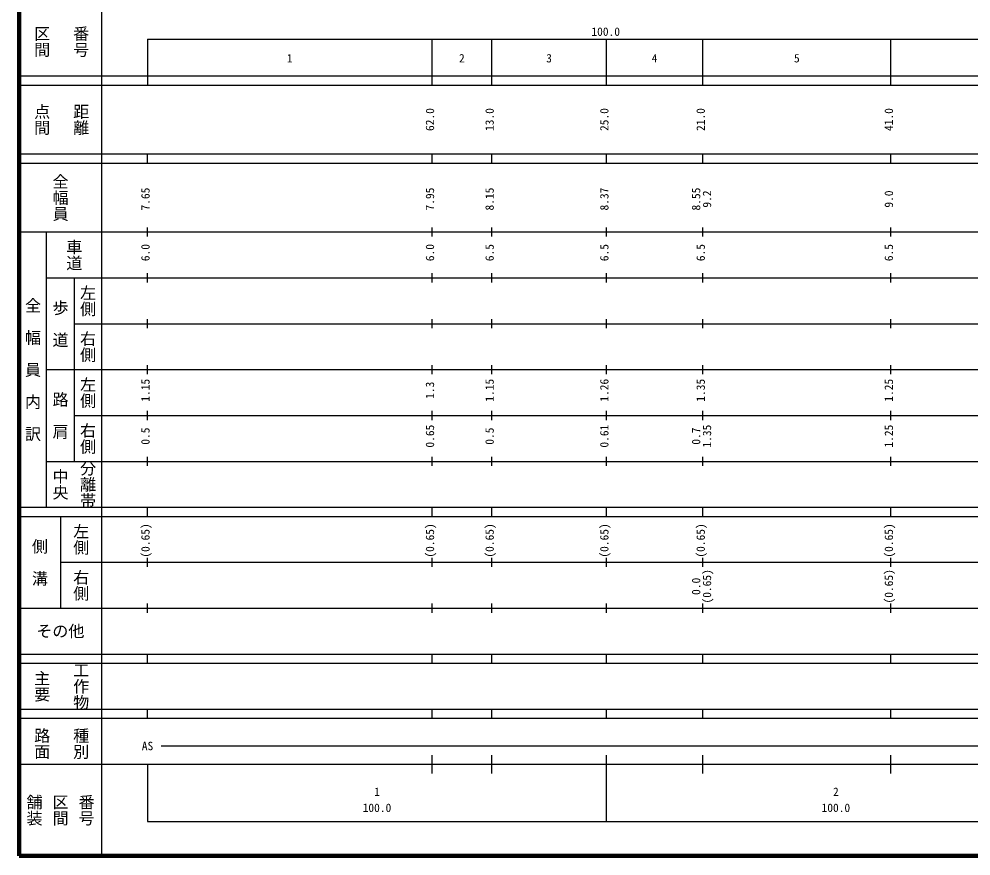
# Model space of a CAD drawing. Units: millimetres on the paper, enlarged 1000 times. Extents: x 40000 to 680000, y 20000 to 380000.
# Drawn here: x 40000 to 247440, y 20000 to 202409 of the extents above; entities that cross this region are included whole.
import ezdxf
from ezdxf.enums import TextEntityAlignment as Align

# ---------------------------------------------------------------- set-up
doc = ezdxf.new("R2010")
doc.units = ezdxf.units.MM
doc.header["$LTSCALE"] = 1000
doc.layers.add('M-TTL', color=2, linetype='Continuous', lineweight=140)
doc.layers.add('M-TTL-BAND', color=7, linetype='Continuous', lineweight=25)
doc.styles.add('@ＭＳ ゴシック', font='')
doc.styles.add('ＭＳ ゴシック', font='')
doc.styles.get('@ＭＳ ゴシック').set_extended_font_data('@MS Gothic')
doc.styles.get('ＭＳ ゴシック').set_extended_font_data('MS Gothic')

msp = doc.modelspace()

# ---------------------------------------------------------------- linework, layer by layer
at = {"layer": 'M-TTL'}
for p, q in [((40000, 380000), (40000, 20000)), ((40000, 20000), (680000, 20000))]:
    msp.add_line(p, q, dxfattribs=at)
at = {"layer": 'M-TTL-BAND'}
for p, q in [((58000, 370000), (58000, 20000)), ((68000, 198000), (579000, 198000)), ((68000, 198000), (68000, 188000)), ((130000, 188000), (130000, 198000)), ((143000, 188000), (143000, 198000)), ((168000, 188000), (168000, 198000)), ((189000, 188000), (189000, 198000)), ((230000, 188000), (230000, 198000)), ((40000, 190000), (579000, 190000)), ((40000, 188000), (579000, 188000)), ((40000, 173000), (579000, 173000)), ((68000, 171000), (68000, 173000)), ((130000, 171000), (130000, 173000)), ((143000, 171000), (143000, 173000)), ((168000, 171000), (168000, 173000)), ((189000, 171000), (189000, 173000)), ((230000, 171000), (230000, 173000)), ((40000, 171000), (579000, 171000)), ((40000, 156000), (579000, 156000)), ((46000, 96000), (46000, 156000)), ((68000, 155000), (68000, 157000)), ((130000, 155000), (130000, 157000)), ((143000, 155000), (143000, 157000)), ((168000, 155000), (168000, 157000)), ((189000, 155000), (189000, 157000)), ((230000, 155000), (230000, 157000)), ((46000, 146000), (579000, 146000)), ((52000, 146000), (52000, 106000)), ((68000, 145000), (68000, 147000)), ((130000, 145000), (130000, 147000)), ((143000, 145000), (143000, 147000)), ((168000, 145000), (168000, 147000)), ((189000, 145000), (189000, 147000)), ((230000, 145000), (230000, 147000)), ((68000, 135000), (68000, 137000)), ((130000, 135000), (130000, 137000)), ((143000, 135000), (143000, 137000)), ((168000, 135000), (168000, 137000)), ((189000, 135000), (189000, 137000)), ((230000, 135000), (230000, 137000)), ((52000, 136000), (579000, 136000)), ((68000, 125000), (68000, 127000)), ((130000, 125000), (130000, 127000)), ((143000, 125000), (143000, 127000)), ((168000, 125000), (168000, 127000)), ((189000, 125000), (189000, 127000)), ((230000, 125000), (230000, 127000)), ((46000, 126000), (579000, 126000)), ((68000, 115000), (68000, 117000)), ((130000, 115000), (130000, 117000)), ((143000, 115000), (143000, 117000)), ((168000, 115000), (168000, 117000)), ((189000, 115000), (189000, 117000)), ((230000, 115000), (230000, 117000)), ((52000, 116000), (579000, 116000)), ((46000, 106000), (579000, 106000)), ((68000, 105000), (68000, 107000)), ((130000, 105000), (130000, 107000)), ((143000, 105000), (143000, 107000)), ((168000, 105000), (168000, 107000)), ((189000, 105000), (189000, 107000)), ((230000, 105000), (230000, 107000)), ((40000, 96000), (579000, 96000)), ((68000, 94000), (68000, 96000)), ((130000, 94000), (130000, 96000)), ((143000, 94000), (143000, 96000)), ((168000, 94000), (168000, 96000)), ((189000, 94000), (189000, 96000)), ((230000, 94000), (230000, 96000)), ((40000, 94000), (579000, 94000)), ((49000, 94000), (49000, 74000)), ((49000, 84000), (579000, 84000)), ((68000, 83000), (68000, 85000)), ((130000, 83000), (130000, 85000)), ((143000, 83000), (143000, 85000)), ((168000, 83000), (168000, 85000)), ((189000, 83000), (189000, 85000)), ((230000, 83000), (230000, 85000)), ((68000, 73000), (68000, 75000)), ((130000, 73000), (130000, 75000)), ((143000, 73000), (143000, 75000)), ((168000, 73000), (168000, 75000)), ((189000, 73000), (189000, 75000)), ((230000, 73000), (230000, 75000)), ((40000, 74000), (579000, 74000)), ((40000, 64000), (579000, 64000)), ((68000, 62000), (68000, 64000)), ((130000, 62000), (130000, 64000)), ((143000, 62000), (143000, 64000)), ((168000, 62000), (168000, 64000)), ((189000, 62000), (189000, 64000)), ((230000, 62000), (230000, 64000)), ((40000, 62000), (579000, 62000)), ((40000, 52000), (579000, 52000)), ((68000, 50000), (68000, 52000)), ((130000, 50000), (130000, 52000)), ((143000, 50000), (143000, 52000)), ((168000, 50000), (168000, 52000)), ((189000, 50000), (189000, 52000)), ((230000, 50000), (230000, 52000)), ((40000, 50000), (579000, 50000)), ((71000, 44000), (565000, 44000)), ((130000, 38000), (130000, 42000)), ((143000, 38000), (143000, 42000)), ((168000, 27500), (168000, 42000)), ((189000, 38000), (189000, 42000)), ((230000, 38000), (230000, 42000)), ((40000, 40000), (579000, 40000)), ((68000, 40000), (68000, 27500)), ((68000, 27500), (579000, 27500))]:
    msp.add_line(p, q, dxfattribs=at)

# ---------------------------------------------------------------- texts
at = {"layer": 'M-TTL-BAND', "style": '@ＭＳ ゴシック'}
for s, p in [('区間', (45000, 197500)), ('番号', (53500, 197500)), ('点間', (45000, 180500)), ('距離', (53500, 180500)), ('全幅員', (49000, 163500)), ('車道', (52000, 151000)), ('左側', (55000, 141000)), ('全\u3000幅\u3000員\u3000内\u3000訳', (43000, 126000)), ('歩\u3000道', (49000, 136000)), ('右側', (55000, 131000)), ('左側', (55000, 121000)), ('路\u3000肩', (49000, 116000)), ('右側', (55000, 111000)), ('分離帯', (55000, 101000)), ('中央', (49000, 101000)), ('左側', (53500, 89000)), ('側\u3000溝', (44500, 84000)), ('右側', (53500, 79000)), ('主要', (45000, 57000)), ('工作物', (53500, 57000)), ('路面', (45000, 44500)), ('種別', (53500, 44500)), ('舗装', (43333, 30000)), ('番号', (54667, 30000)), ('区間', (49000, 30000))]:
    msp.add_text(s, height=2566, rotation=270, dxfattribs=at).set_placement(p, align=Align.MIDDLE_CENTER)
at = {"layer": 'M-TTL-BAND', "style": 'ＭＳ ゴシック'}
for s, p in [('100.0', (167844, 198195)), ('1', (99000, 192405)), ('2', (136500, 192405)), ('3', (155500, 192405)), ('4', (178500, 192405)), ('5', (209500, 192405)), ('AS', (68000, 42500)), ('1', (118000, 32523)), ('2', (218000, 32523)), ('100.0', (118000, 29033)), ('100.0', (218000, 29033))]:
    msp.add_text(s, height=1833, dxfattribs=at).set_placement(p, align=Align.BOTTOM_CENTER)
for s, p in [('62.0', (131000, 180500)), ('13.0', (144000, 180500)), ('25.0', (169000, 180500)), ('21.0', (190000, 180500)), ('41.0', (231000, 180500)), ('7.65', (69000, 163174)), ('7.95', (131000, 163174)), ('8.15', (144000, 163174)), ('8.37', (169000, 163174)), ('8.55', (189000, 163174)), ('9.2', (191370, 163174)), ('9.0', (231000, 163174)), ('6.0', (69000, 151500)), ('6.0', (131000, 151500)), ('6.5', (144000, 151500)), ('6.5', (169000, 151500)), ('6.5', (190000, 151500)), ('6.5', (231000, 151500)), ('1.15', (69000, 121500)), ('1.3', (131000, 121500)), ('1.15', (144000, 121500)), ('1.26', (169000, 121500)), ('1.35', (190000, 121500)), ('1.25', (231000, 121500)), ('0.5', (69000, 111500)), ('0.65', (131000, 111500)), ('0.5', (144000, 111500)), ('0.61', (169000, 111500)), ('0.7', (189000, 111500)), ('1.35', (191370, 111500)), ('1.25', (231000, 111500)), ('(0.65)', (69000, 88764)), ('(0.65)', (131000, 88764)), ('(0.65)', (144000, 88764)), ('(0.65)', (169000, 88764)), ('(0.65)', (190000, 88764)), ('(0.65)', (231000, 88764)), ('(0.65)', (191370, 78764)), ('(0.65)', (231000, 78764)), ('0.0', (189000, 78764))]:
    msp.add_text(s, height=1833, rotation=90, dxfattribs=at).set_placement(p, align=Align.BOTTOM_CENTER)
msp.add_text('その他', height=2566, dxfattribs=at).set_placement((49000, 69000), align=Align.MIDDLE_CENTER)

doc.saveas('drawing.dxf')
